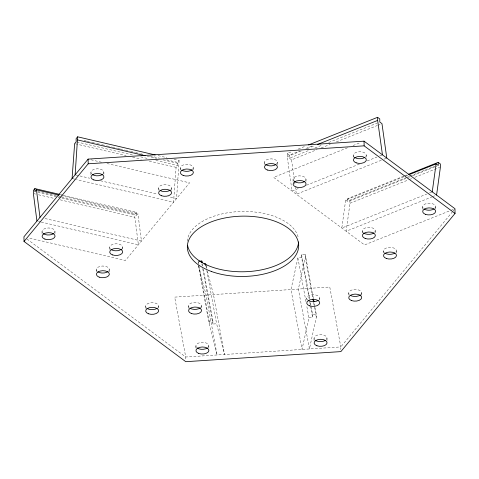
<?xml version="1.0" encoding="UTF-8"?>
<svg xmlns="http://www.w3.org/2000/svg" width="479" height="479" viewBox="0 0 479 479"><rect width="100%" height="100%" fill="white"/><g stroke="black" fill="none" stroke-linecap="round" stroke-linejoin="round"><path stroke-width="0.36" stroke-dasharray="2.4 1.8" d="M174.027 159.345L179.104 160.531L177.571 162.381L177.625 165.5L176.092 167.345L173.53 202.234L76.424 179.547M179.104 160.531L176.583 198.54L168.614 196.677M407.785 175.194L345.664 200.06L341.826 228.034L426.723 194.055M403.689 176.17L347.784 198.551L349.945 200.156L349.993 203.276L346.155 231.249L431.747 196.995M309.26 299.273L301.59 257.636L297.896 257.876L291.004 289.55L302.033 349.442L308.931 317.775L306.644 305.357M301.59 257.636L301.542 254.517L305.237 254.277L305.285 257.397L298.387 289.065L309.422 348.963L316.314 317.296L316.266 314.176L314.116 302.488M41.284 222.076L138.389 244.769L134.844 217.274L134.797 214.155L136.323 212.305L63.132 195.204M58.109 197.138L136.371 215.424L137.898 213.58L61.084 195.63M452.595 211.616L340.809 346.922L340.85 349.598M453.074 211.041L454.978 208.736M298.249 188.54L292.034 191.025L287.214 156.615L287.166 153.502L291.998 151.568M298.207 149.077L305.806 146.041M287.166 153.502L289.334 155.106L299.686 150.963M305.895 148.478L313.488 145.436M287.214 156.615L301.71 150.819M307.231 148.604L314.823 145.568M289.334 155.106L289.382 158.226L309.398 150.214M314.919 148.005L322.511 144.963M328.726 142.479L377.039 123.139M289.382 158.226L291.543 159.836L317.086 149.616M321.223 147.957L330.199 144.365M336.408 141.88L377.135 125.582M377.823 125.3L380.583 124.199M347.491 147.789L273.635 177.35L364.555 244.931L450.146 210.67M353.011 145.58L360.603 142.544M306.53 185.223L359.675 163.956M367.273 160.914L376.931 157.046M379.697 155.944L382.458 154.837M381.266 160.267L296.363 194.246L295.441 187.654M384.026 159.16L386.787 158.052M404.378 175.895L407.138 174.793M349.945 200.156L405.857 177.781M406.545 177.505L409.305 176.398M409.994 176.122L434.842 166.177M345.664 200.06L347.832 201.671L405.809 178.463M408.569 177.356L409.952 176.805M412.712 175.703L436.872 166.033M349.993 203.276L408.665 179.799M409.353 179.517L412.114 178.416M414.874 177.308L439.728 167.363M429.483 192.947L432.244 191.845M432.435 196.719L435.195 195.612M450.835 210.395L453.595 209.287M199.09 266.354L209.179 321.14L212.874 320.9L212.921 324.02L216.616 323.78L224.489 354.49L213.46 294.591L207.413 271.024M310.422 302.728L312.571 314.416L316.266 314.176M308.931 317.775L312.625 317.535L312.571 314.416M158.088 155.621L166.782 157.651M84.094 140.533L86.268 141.042M86.992 141.209L91.339 142.227M92.064 142.395L96.411 143.413M97.135 143.58L101.482 144.598M102.207 144.766L106.56 145.784M107.284 145.951L111.631 146.969M112.355 147.137L116.702 148.155M117.427 148.322L119.6 148.831M120.325 148.999L124.672 150.017M125.396 150.184L129.743 151.202M130.474 151.37L134.821 152.388M135.545 152.556L139.892 153.573M140.616 153.741L143.514 154.418M150.035 155.944L159.459 158.148M166.704 159.836L177.571 162.381M147.269 156.196L156.687 158.399M163.207 159.92L179.152 163.65M76.891 141.958L132.695 154.998M140.664 156.861L148.634 158.723M155.885 160.417L177.625 165.5M75.365 143.808L126.091 155.663M132.617 157.184L141.311 159.22M149.28 161.082L176.092 167.345M91.016 159.788L101.889 162.327M106.961 163.513L189.57 182.822L125.402 260.486L29.021 237.967M75.856 175.003L89.627 178.218M100.494 180.757L157.747 194.133M72.802 178.697L75.7 179.374M60.234 194.528L62.408 195.037M37.691 191.468L57.983 196.204M58.707 196.378L60.881 196.887M61.605 197.055L134.797 214.155M37.817 192.396L57.384 196.971M34.117 193.738L35.566 194.079M38.464 194.755L53.684 198.312M60.204 199.833L134.844 217.274M45.062 218.55L141.443 241.069L137.898 213.58M38.386 221.4L40.559 221.909M26.944 239.009L185.72 357.011L340.809 346.922L329.774 287.023L174.685 297.118L185.72 357.011L185.768 360.358M205.946 265.312L206.683 268.168M198.378 265.079L206.072 295.076L217.107 354.969L209.227 324.259L198.33 265.091M305.237 254.277L313.308 298.106M305.285 257.397L312.817 298.303M313.625 302.686L316.314 317.296M301.542 254.517L309.751 299.076M309.799 302.195L310.338 305.117M310.47 305.847L312.625 317.535M297.896 257.876L305.973 301.704M205.988 266.073L206.659 269.725M206.796 270.455L216.616 323.78M202.377 263.923L202.785 266.114M203.324 269.036L212.874 320.9M201.893 264.121L202.156 265.582M202.695 268.503L212.921 324.02M198.282 261.971L198.551 263.432M291.543 159.836L294.519 181.068M294.621 181.798L295.034 184.726M435.579 206.611L435.621 209.281M422.592 206.838L422.652 210.85M396.414 250.739L396.474 254.75M383.428 250.966L383.457 252.972M375.296 230.734L375.326 232.74M366.303 155.124L366.333 157.13M362.31 230.968L362.34 232.974M361.633 292.837L361.675 295.513M353.316 155.352L353.346 157.357M347.784 198.551L347.832 201.671M348.646 293.064L348.676 295.07M327.001 338.024L327.061 342.036M319.643 298.094L319.679 300.099M314.014 338.258L314.062 341.599M306.021 179.248L306.051 181.254M306.656 298.321L306.68 299.662M293.034 179.475L293.064 181.481M277.371 162.261L277.425 165.602M264.384 162.489L264.414 164.495M209.179 321.14L209.227 324.259M208.838 345.712L208.868 347.718M201.479 305.782L201.509 307.787M198.15 261.241L198.186 263.737M193.306 167.734L193.336 169.734M195.851 345.946L195.881 347.946M188.492 306.009L188.546 309.356M180.32 167.961L180.349 169.967M171.518 188.002L171.572 191.343M158.531 188.229L158.561 190.235M158.573 306.051L158.603 308.051M145.586 306.279L145.616 308.284M136.323 212.305L136.371 215.424M122.63 247.176L122.66 249.182M109.637 247.404L109.673 249.409M109.29 269.42L109.344 272.761M103.883 172.195L103.913 174.2M96.303 269.647L96.339 271.653M90.896 172.422L90.944 175.769M54.989 231.369L55.025 233.375M42.002 231.597L42.038 233.602M159.172 189.702A6.496 3.521 -0.9 0 1 164.662 184.607A6.496 3.521 -0.9 0 1 171.153 189.211M91.537 173.901A6.496 3.521 -0.9 0 1 97.309 168.794A6.496 3.521 -0.9 0 1 103.308 173.691M353.957 156.825A6.496 3.521 -0.9 0 1 360.016 151.717A6.496 3.521 -0.9 0 1 365.471 156.896M293.675 180.954A6.496 3.521 -0.9 0 1 299.453 175.847A6.496 3.521 -0.9 0 1 305.446 180.745M196.492 347.419A6.496 3.521 -0.9 0 1 202.264 342.311A6.496 3.521 -0.9 0 1 208.263 347.209M189.133 307.488A6.496 3.521 -0.9 0 1 194.911 302.381A6.496 3.521 -0.9 0 1 200.905 307.279M307.566 300.07A6.496 3.521 -0.9 0 1 312.787 294.699A6.496 3.521 -0.9 0 1 319.068 299.591M314.434 339.449A6.496 3.521 -0.9 0 1 320.714 334.623A6.496 3.521 -0.9 0 1 326.427 339.521M362.95 232.441A6.496 3.521 -0.9 0 1 368.722 227.333A6.496 3.521 -0.9 0 1 374.722 232.237M423.232 208.317A6.496 3.521 -0.9 0 1 429.286 203.204A6.496 3.521 -0.9 0 1 434.746 208.383M110.284 248.882A6.496 3.521 -0.9 0 1 116.056 243.775A6.496 3.521 -0.9 0 1 122.049 248.673M42.421 232.794A6.496 3.521 -0.9 0 1 48.702 227.968A6.496 3.521 -0.9 0 1 54.414 232.866M349.287 294.543A6.496 3.521 -0.9 0 1 355.059 289.436A6.496 3.521 -0.9 0 1 361.058 294.334M187.301 241.284A55.666 30.153 -0.9 0 1 241.057 211.502A55.666 30.153 -0.9 0 1 298.327 238.015M96.944 271.126A6.496 3.521 -0.9 0 1 102.44 266.025A6.496 3.521 -0.9 0 1 108.925 270.629M146.227 307.752A6.496 3.521 -0.9 0 1 152.286 302.644A6.496 3.521 -0.9 0 1 157.741 307.823M384.338 252.714A6.496 3.521 -0.9 0 1 389.559 247.344A6.496 3.521 -0.9 0 1 395.84 252.235M180.96 169.434A6.496 3.521 -0.9 0 1 186.738 164.327A6.496 3.521 -0.9 0 1 192.732 169.231M264.624 163.399A6.496 3.521 -0.9 0 1 271.647 158.872A6.496 3.521 -0.9 0 1 276.539 164.034"/><path stroke-width="0.72" d="M72.078 178.529L74.64 143.64L76.167 141.79L76.119 138.671L77.646 136.82L155.19 154.939M75.131 174.829L77.646 136.82M432.244 191.845L436.088 163.872L438.249 165.477L438.201 162.357L408.521 174.236M436.579 195.061L440.417 167.087L440.369 163.968L438.201 162.357M59.51 194.36L34.871 188.6L33.344 190.45L33.392 193.57L36.937 221.058M58.911 195.121L36.446 189.87L34.919 191.72L34.871 188.6M88.118 159.112L23.95 236.782L24.022 241.458L185.792 361.693L340.88 351.604L455.05 213.418L454.978 208.736L364.052 141.161L88.118 159.112L88.19 163.794L24.022 241.458M308.566 144.933L377.59 117.307L379.751 118.918L379.799 122.037L381.967 123.648L386.787 158.052M317.583 144.46L377.638 120.427L377.59 117.307M409.168 174.643L436.088 163.872M88.19 163.794L364.13 145.838L455.05 213.418M198.887 261.193L201.839 261.001L202.108 262.462M204.108 263.977L205.581 263.881L205.946 265.312M77.7 139.94L145.089 155.687M313.44 298.836L313.979 301.758M312.955 299.034L313.488 301.956M205.581 263.881L205.85 265.342M377.638 120.427L382.458 154.837M36.446 189.87L39.991 217.364M364.052 141.161L364.13 145.838M201.839 261.001L201.869 262.875M170.386 190.037A6.496 3.521 -0.9 0 1 160.1 190.462M102.751 174.236A6.496 3.521 -0.9 0 1 92.465 174.655M364.83 157.411A6.496 3.521 -0.9 0 1 354.532 157.346M304.889 181.29A6.496 3.521 -0.9 0 1 294.256 181.475M207.365 347.999A6.496 3.521 -0.9 0 1 197.067 347.94M200.354 307.823A6.496 3.521 -0.9 0 1 190.061 308.248M318.176 300.381A6.496 3.521 -0.9 0 1 308.225 300.561M373.824 233.028A6.496 3.521 -0.9 0 1 363.525 232.962M434.106 208.898A6.496 3.521 -0.9 0 1 424.16 209.072M121.498 249.212A6.496 3.521 -0.9 0 1 110.859 249.403M53.864 233.411A6.496 3.521 -0.9 0 1 43.224 233.596M325.528 340.318A6.496 3.521 -0.9 0 1 315.23 340.252M360.501 294.878A6.496 3.521 -0.9 0 1 350.215 295.303M298.573 241.955A55.666 30.153 -0.9 0 1 244.817 271.743A55.666 30.153 -0.9 0 1 187.546 245.224M108.164 271.461A6.496 3.521 -0.9 0 1 97.872 271.88M157.106 308.338A6.496 3.521 -0.9 0 1 146.808 308.272M394.941 253.026A6.496 3.521 -0.9 0 1 384.996 253.205M192.175 169.77A6.496 3.521 -0.9 0 1 181.888 170.195M275.898 164.548A6.496 3.521 -0.9 0 1 265.6 164.489M316.918 345.766A6.496 3.521 -0.9 0 0 327.055 343.012A6.496 3.521 -0.9 0 0 317.763 339.683A6.496 3.521 -0.9 0 0 316.918 345.766M309.566 305.836A6.496 3.521 -0.9 0 0 319.703 303.081A6.496 3.521 -0.9 0 0 310.41 299.746A6.496 3.521 -0.9 0 0 309.566 305.836M191.402 313.523A6.496 3.521 -0.9 0 0 201.539 310.769A6.496 3.521 -0.9 0 0 192.247 307.434A6.496 3.521 -0.9 0 0 191.402 313.523M198.755 353.454A6.496 3.521 -0.9 0 0 208.892 350.7A6.496 3.521 -0.9 0 0 199.599 347.371A6.496 3.521 -0.9 0 0 198.755 353.454M161.435 195.737A6.496 3.521 -0.9 0 0 171.572 192.989A6.496 3.521 -0.9 0 0 162.285 189.654A6.496 3.521 -0.9 0 0 161.435 195.737M93.8 179.936A6.496 3.521 -0.9 0 0 103.937 177.182A6.496 3.521 -0.9 0 0 94.644 173.847A6.496 3.521 -0.9 0 0 93.8 179.936M112.547 254.918A6.496 3.521 -0.9 0 0 122.684 252.164A6.496 3.521 -0.9 0 0 113.391 248.829A6.496 3.521 -0.9 0 0 112.547 254.918M44.912 239.111A6.496 3.521 -0.9 0 0 55.049 236.357A6.496 3.521 -0.9 0 0 45.756 233.022A6.496 3.521 -0.9 0 0 44.912 239.111M425.496 214.352A6.496 3.521 -0.9 0 0 435.633 211.598A6.496 3.521 -0.9 0 0 426.34 208.263A6.496 3.521 -0.9 0 0 425.496 214.352M365.214 238.476A6.496 3.521 -0.9 0 0 375.35 235.722A6.496 3.521 -0.9 0 0 366.058 232.393A6.496 3.521 -0.9 0 0 365.214 238.476M295.944 186.99A6.496 3.521 -0.9 0 0 306.075 184.235A6.496 3.521 -0.9 0 0 296.788 180.9A6.496 3.521 -0.9 0 0 295.944 186.99M356.22 162.86A6.496 3.521 -0.9 0 0 366.357 160.106A6.496 3.521 -0.9 0 0 357.065 156.777A6.496 3.521 -0.9 0 0 356.22 162.86M351.55 300.578A6.496 3.521 -0.9 0 0 361.687 297.824A6.496 3.521 -0.9 0 0 352.394 294.489A6.496 3.521 -0.9 0 0 351.55 300.578M211.634 271.557A55.666 30.153 -0.9 0 0 298.519 247.954A55.666 30.153 -0.9 0 0 218.885 219.388A55.666 30.153 -0.9 0 0 211.634 271.557M99.213 277.161A6.496 3.521 -0.9 0 0 109.35 274.407A6.496 3.521 -0.9 0 0 100.057 271.072A6.496 3.521 -0.9 0 0 99.213 277.161M148.49 313.787A6.496 3.521 -0.9 0 0 158.627 311.033A6.496 3.521 -0.9 0 0 149.34 307.704A6.496 3.521 -0.9 0 0 148.49 313.787M386.331 258.48A6.496 3.521 -0.9 0 0 396.468 255.726A6.496 3.521 -0.9 0 0 387.176 252.391A6.496 3.521 -0.9 0 0 386.331 258.48M183.223 175.47A6.496 3.521 -0.9 0 0 193.36 172.715A6.496 3.521 -0.9 0 0 184.074 169.386A6.496 3.521 -0.9 0 0 183.223 175.47M267.288 170.003A6.496 3.521 -0.9 0 0 277.425 167.249A6.496 3.521 -0.9 0 0 268.132 163.914A6.496 3.521 -0.9 0 0 267.288 170.003"/></g></svg>
